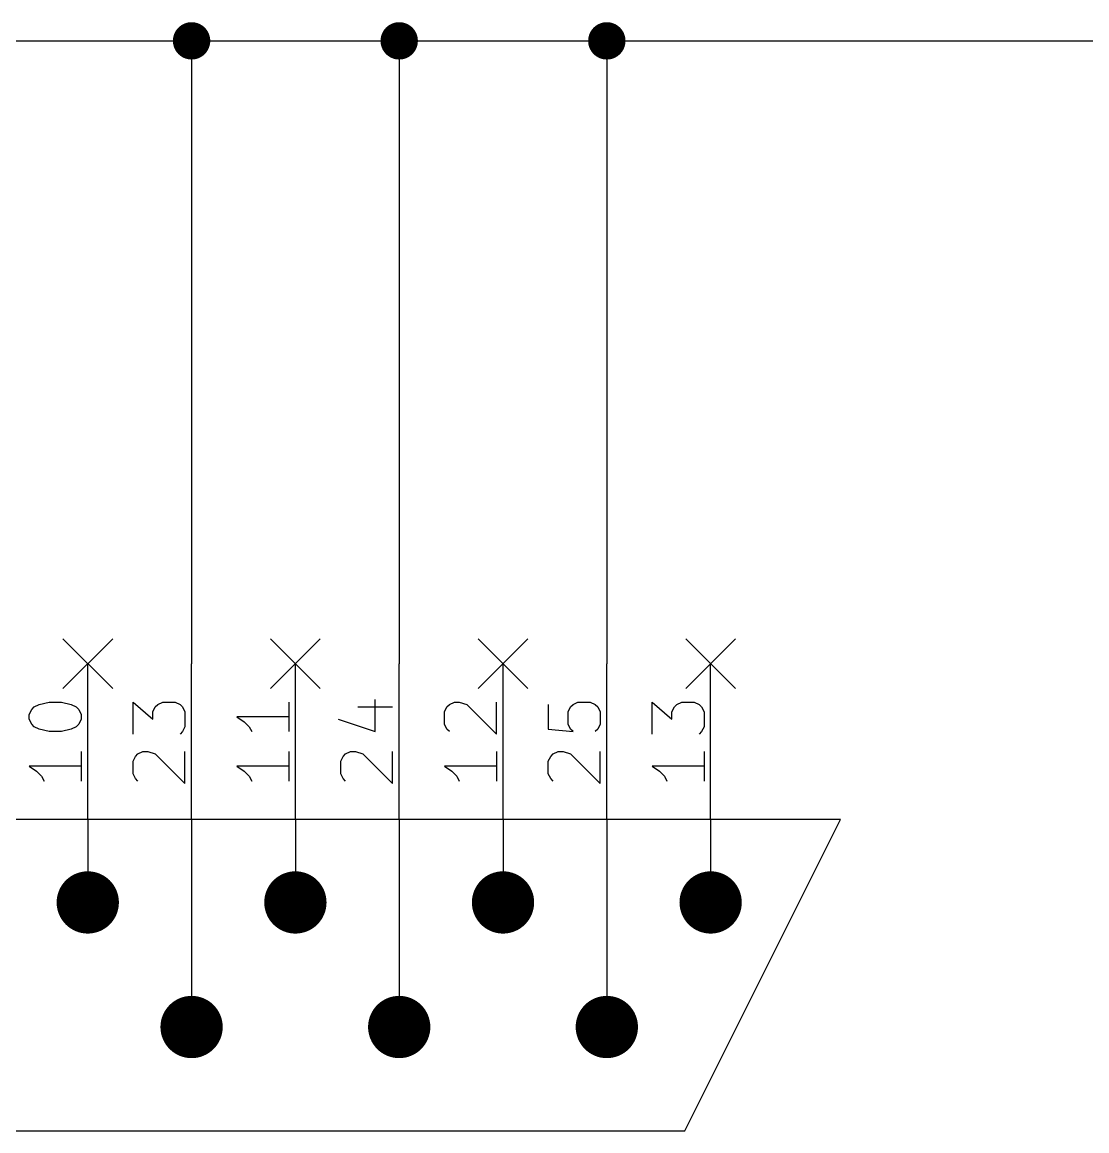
# Model space of a CAD drawing. Extents: x 0.3 to 16.3, y -11.7 to -0.2.
# Drawn here: x 3.262 to 4.287, y -7.45 to -6.382 of the extents above; entities that cross this region are included whole.
import ezdxf

# ---------------------------------------------------------------- set-up
doc = ezdxf.new("R2010")
doc.units = 0
doc.header["$MEASUREMENT"] = 0
doc.layers.add('BLACK', color=7, linetype='CONTINUOUS')

msp = doc.modelspace()

# ---------------------------------------------------------------- linework, layer by layer
at = {"layer": 'BLACK', "linetype": 'CONTINUOUS'}
for p, q in [((3.225, -6.4), (3.425, -6.4)), ((3.425, -6.4), (3.425, -7)), ((3.425, -6.4), (3.625, -6.4)), ((3.625, -6.4), (3.625, -7)), ((3.625, -6.4), (3.825, -6.4)), ((3.825, -6.4), (4.875, -6.4)), ((3.825, -6.4), (3.825, -7)), ((3.301, -6.976), (3.349, -7.024)), ((3.349, -6.976), (3.301, -7.024)), ((3.501, -6.976), (3.549, -7.024)), ((3.549, -6.976), (3.501, -7.024)), ((3.701, -6.976), (3.749, -7.024)), ((3.749, -6.976), (3.701, -7.024)), ((3.901, -6.976), (3.949, -7.024)), ((3.949, -6.976), (3.901, -7.024)), ((3.325, -7.15), (3.325, -7)), ((3.325, -7.15), (3.325, -7)), ((3.425, -7.15), (3.425, -7)), ((3.425, -7.15), (3.425, -7)), ((3.525, -7.15), (3.525, -7)), ((3.525, -7.15), (3.525, -7)), ((3.625, -7.15), (3.625, -7)), ((3.625, -7.15), (3.625, -7)), ((3.725, -7.15), (3.725, -7)), ((3.725, -7.15), (3.725, -7)), ((3.825, -7.15), (3.825, -7)), ((3.825, -7.15), (3.825, -7)), ((3.925, -7.15), (3.925, -7)), ((3.925, -7.15), (3.925, -7)), ((3.27814, -7.03928), (3.28767, -7.0369)), ((3.27814, -7.03928), (3.28767, -7.0369)), ((3.28767, -7.0369), (3.29957, -7.0369)), ((3.28767, -7.0369), (3.29957, -7.0369)), ((3.29957, -7.0369), (3.30909, -7.03928)), ((3.29957, -7.0369), (3.30909, -7.03928)), ((3.36862, -7.06785), (3.36862, -7.0369)), ((3.36862, -7.0369), (3.38767, -7.05357)), ((3.36862, -7.06785), (3.36862, -7.0369)), ((3.36862, -7.0369), (3.38767, -7.05357)), ((3.39243, -7.03928), (3.39719, -7.0369)), ((3.39243, -7.03928), (3.39719, -7.0369)), ((3.39719, -7.0369), (3.40909, -7.0369)), ((3.39719, -7.0369), (3.40909, -7.0369)), ((3.40909, -7.0369), (3.41385, -7.03928)), ((3.40909, -7.0369), (3.41385, -7.03928)), ((3.51862, -7.0369), (3.51862, -7.06547)), ((3.51862, -7.0369), (3.51862, -7.06547)), ((3.60195, -7.06547), (3.60195, -7.03452)), ((3.60195, -7.06547), (3.60195, -7.03452)), ((3.67338, -7.03928), (3.67814, -7.0369)), ((3.67338, -7.03928), (3.67814, -7.0369)), ((3.67814, -7.0369), (3.6829, -7.0369)), ((3.67814, -7.0369), (3.6829, -7.0369)), ((3.6829, -7.0369), (3.69005, -7.03928)), ((3.6829, -7.0369), (3.69005, -7.03928)), ((3.71862, -7.06785), (3.71862, -7.0369)), ((3.71862, -7.06785), (3.71862, -7.0369)), ((3.79243, -7.03928), (3.79719, -7.0369)), ((3.79243, -7.03928), (3.79719, -7.0369)), ((3.79719, -7.0369), (3.80909, -7.0369)), ((3.79719, -7.0369), (3.80909, -7.0369)), ((3.80909, -7.0369), (3.81385, -7.03928)), ((3.80909, -7.0369), (3.81385, -7.03928)), ((3.86862, -7.06785), (3.86862, -7.0369)), ((3.86862, -7.0369), (3.88767, -7.05357)), ((3.86862, -7.06785), (3.86862, -7.0369)), ((3.86862, -7.0369), (3.88767, -7.05357)), ((3.89243, -7.03928), (3.89719, -7.0369)), ((3.89243, -7.03928), (3.89719, -7.0369)), ((3.89719, -7.0369), (3.90909, -7.0369)), ((3.89719, -7.0369), (3.90909, -7.0369)), ((3.90909, -7.0369), (3.91385, -7.03928)), ((3.90909, -7.0369), (3.91385, -7.03928)), ((3.26862, -7.04881), (3.271, -7.04405)), ((3.26862, -7.04881), (3.271, -7.04405)), ((3.271, -7.04405), (3.27338, -7.04167)), ((3.271, -7.04405), (3.27338, -7.04167)), ((3.27338, -7.04167), (3.27814, -7.03928)), ((3.27338, -7.04167), (3.27814, -7.03928)), ((3.30909, -7.03928), (3.31385, -7.04167)), ((3.30909, -7.03928), (3.31385, -7.04167)), ((3.31385, -7.04167), (3.31624, -7.04405)), ((3.31385, -7.04167), (3.31624, -7.04405)), ((3.31624, -7.04405), (3.31862, -7.04881)), ((3.31624, -7.04405), (3.31862, -7.04881)), ((3.38767, -7.04643), (3.39005, -7.04167)), ((3.38767, -7.04643), (3.39005, -7.04167)), ((3.38767, -7.05357), (3.38767, -7.04643)), ((3.38767, -7.05357), (3.38767, -7.04643)), ((3.39005, -7.04167), (3.39243, -7.03928)), ((3.39005, -7.04167), (3.39243, -7.03928)), ((3.41385, -7.03928), (3.41624, -7.04167)), ((3.41385, -7.03928), (3.41624, -7.04167)), ((3.41624, -7.04167), (3.41862, -7.04643)), ((3.41624, -7.04167), (3.41862, -7.04643)), ((3.41862, -7.04643), (3.41862, -7.06071)), ((3.41862, -7.04643), (3.41862, -7.06071)), ((3.58528, -7.04167), (3.61862, -7.04167)), ((3.58528, -7.04167), (3.61862, -7.04167)), ((3.66862, -7.04643), (3.671, -7.04167)), ((3.66862, -7.04643), (3.671, -7.04167)), ((3.66862, -7.05833), (3.66862, -7.04643)), ((3.66862, -7.05833), (3.66862, -7.04643)), ((3.671, -7.04167), (3.67338, -7.03928)), ((3.671, -7.04167), (3.67338, -7.03928)), ((3.69005, -7.03928), (3.71862, -7.06785)), ((3.69005, -7.03928), (3.71862, -7.06785)), ((3.76862, -7.03928), (3.76862, -7.06309)), ((3.76862, -7.03928), (3.76862, -7.06309)), ((3.78767, -7.04643), (3.79005, -7.04167)), ((3.78767, -7.04643), (3.79005, -7.04167)), ((3.78767, -7.05833), (3.78767, -7.04643)), ((3.78767, -7.05833), (3.78767, -7.04643)), ((3.79005, -7.04167), (3.79243, -7.03928)), ((3.79005, -7.04167), (3.79243, -7.03928)), ((3.81385, -7.03928), (3.81624, -7.04167)), ((3.81385, -7.03928), (3.81624, -7.04167)), ((3.81624, -7.04167), (3.81862, -7.04643)), ((3.81624, -7.04167), (3.81862, -7.04643)), ((3.81862, -7.04643), (3.81862, -7.05833)), ((3.81862, -7.04643), (3.81862, -7.05833)), ((3.88767, -7.04643), (3.89005, -7.04167)), ((3.88767, -7.04643), (3.89005, -7.04167)), ((3.88767, -7.05357), (3.88767, -7.04643)), ((3.88767, -7.05357), (3.88767, -7.04643)), ((3.89005, -7.04167), (3.89243, -7.03928)), ((3.89005, -7.04167), (3.89243, -7.03928)), ((3.91385, -7.03928), (3.91624, -7.04167)), ((3.91385, -7.03928), (3.91624, -7.04167)), ((3.91624, -7.04167), (3.91862, -7.04643)), ((3.91624, -7.04167), (3.91862, -7.04643)), ((3.91862, -7.04643), (3.91862, -7.06071)), ((3.91862, -7.04643), (3.91862, -7.06071)), ((3.26862, -7.05357), (3.26862, -7.04881)), ((3.26862, -7.05357), (3.26862, -7.04881)), ((3.271, -7.05833), (3.26862, -7.05357)), ((3.271, -7.05833), (3.26862, -7.05357)), ((3.27338, -7.06071), (3.271, -7.05833)), ((3.27338, -7.06071), (3.271, -7.05833)), ((3.31624, -7.05833), (3.31385, -7.06071)), ((3.31624, -7.05833), (3.31385, -7.06071)), ((3.31862, -7.05357), (3.31624, -7.05833)), ((3.31862, -7.05357), (3.31624, -7.05833)), ((3.31862, -7.04881), (3.31862, -7.05357)), ((3.31862, -7.04881), (3.31862, -7.05357)), ((3.51862, -7.05119), (3.46862, -7.05119)), ((3.46862, -7.05119), (3.47576, -7.05595)), ((3.51862, -7.05119), (3.46862, -7.05119)), ((3.46862, -7.05119), (3.47576, -7.05595)), ((3.47576, -7.05595), (3.48052, -7.06071)), ((3.47576, -7.05595), (3.48052, -7.06071)), ((3.56624, -7.05357), (3.60195, -7.06547)), ((3.56624, -7.05357), (3.60195, -7.06547)), ((3.671, -7.06309), (3.66862, -7.05833)), ((3.671, -7.06309), (3.66862, -7.05833)), ((3.79005, -7.06309), (3.78767, -7.05833)), ((3.79005, -7.06309), (3.78767, -7.05833)), ((3.81862, -7.05833), (3.81624, -7.06309)), ((3.81862, -7.05833), (3.81624, -7.06309)), ((3.27814, -7.06309), (3.27338, -7.06071)), ((3.27814, -7.06309), (3.27338, -7.06071)), ((3.28767, -7.06547), (3.27814, -7.06309)), ((3.28767, -7.06547), (3.27814, -7.06309)), ((3.29957, -7.06547), (3.28767, -7.06547)), ((3.29957, -7.06547), (3.28767, -7.06547)), ((3.30909, -7.06309), (3.29957, -7.06547)), ((3.30909, -7.06309), (3.29957, -7.06547)), ((3.31385, -7.06071), (3.30909, -7.06309)), ((3.31385, -7.06071), (3.30909, -7.06309)), ((3.41624, -7.06547), (3.41385, -7.06785)), ((3.41624, -7.06547), (3.41385, -7.06785)), ((3.41862, -7.06071), (3.41624, -7.06547)), ((3.41862, -7.06071), (3.41624, -7.06547)), ((3.48052, -7.06071), (3.4829, -7.06547)), ((3.48052, -7.06071), (3.4829, -7.06547)), ((3.67338, -7.06547), (3.671, -7.06309)), ((3.67338, -7.06547), (3.671, -7.06309)), ((3.76862, -7.06309), (3.79243, -7.06547)), ((3.76862, -7.06309), (3.79243, -7.06547)), ((3.79243, -7.06547), (3.79005, -7.06309)), ((3.79243, -7.06547), (3.79005, -7.06309)), ((3.81624, -7.06309), (3.81385, -7.06547)), ((3.81624, -7.06309), (3.81385, -7.06547)), ((3.91624, -7.06547), (3.91385, -7.06785)), ((3.91624, -7.06547), (3.91385, -7.06785)), ((3.91862, -7.06071), (3.91624, -7.06547)), ((3.91862, -7.06071), (3.91624, -7.06547)), ((3.31862, -7.08452), (3.31862, -7.11309)), ((3.31862, -7.08452), (3.31862, -7.11309)), ((3.36862, -7.09405), (3.371, -7.08928)), ((3.36862, -7.09405), (3.371, -7.08928)), ((3.371, -7.08928), (3.37338, -7.0869)), ((3.371, -7.08928), (3.37338, -7.0869)), ((3.37338, -7.0869), (3.37814, -7.08452)), ((3.37338, -7.0869), (3.37814, -7.08452)), ((3.37814, -7.08452), (3.3829, -7.08452)), ((3.37814, -7.08452), (3.3829, -7.08452)), ((3.3829, -7.08452), (3.39005, -7.0869)), ((3.3829, -7.08452), (3.39005, -7.0869)), ((3.39005, -7.0869), (3.41862, -7.11547)), ((3.39005, -7.0869), (3.41862, -7.11547)), ((3.41862, -7.11547), (3.41862, -7.08452)), ((3.41862, -7.11547), (3.41862, -7.08452)), ((3.51862, -7.08452), (3.51862, -7.11309)), ((3.51862, -7.08452), (3.51862, -7.11309)), ((3.56862, -7.09405), (3.571, -7.08928)), ((3.56862, -7.09405), (3.571, -7.08928)), ((3.571, -7.08928), (3.57338, -7.0869)), ((3.571, -7.08928), (3.57338, -7.0869)), ((3.57338, -7.0869), (3.57814, -7.08452)), ((3.57338, -7.0869), (3.57814, -7.08452)), ((3.57814, -7.08452), (3.5829, -7.08452)), ((3.57814, -7.08452), (3.5829, -7.08452)), ((3.5829, -7.08452), (3.59005, -7.0869)), ((3.5829, -7.08452), (3.59005, -7.0869)), ((3.59005, -7.0869), (3.61862, -7.11547)), ((3.59005, -7.0869), (3.61862, -7.11547)), ((3.61862, -7.11547), (3.61862, -7.08452)), ((3.61862, -7.11547), (3.61862, -7.08452)), ((3.71862, -7.08452), (3.71862, -7.11309)), ((3.71862, -7.08452), (3.71862, -7.11309)), ((3.76862, -7.09405), (3.771, -7.08928)), ((3.76862, -7.09405), (3.771, -7.08928)), ((3.771, -7.08928), (3.77338, -7.0869)), ((3.771, -7.08928), (3.77338, -7.0869)), ((3.77338, -7.0869), (3.77814, -7.08452)), ((3.77338, -7.0869), (3.77814, -7.08452)), ((3.77814, -7.08452), (3.7829, -7.08452)), ((3.77814, -7.08452), (3.7829, -7.08452)), ((3.7829, -7.08452), (3.79005, -7.0869)), ((3.7829, -7.08452), (3.79005, -7.0869)), ((3.79005, -7.0869), (3.81862, -7.11547)), ((3.79005, -7.0869), (3.81862, -7.11547)), ((3.81862, -7.11547), (3.81862, -7.08452)), ((3.81862, -7.11547), (3.81862, -7.08452)), ((3.91862, -7.08452), (3.91862, -7.11309)), ((3.91862, -7.08452), (3.91862, -7.11309)), ((3.31862, -7.09881), (3.26862, -7.09881)), ((3.26862, -7.09881), (3.27576, -7.10357)), ((3.31862, -7.09881), (3.26862, -7.09881)), ((3.26862, -7.09881), (3.27576, -7.10357)), ((3.36862, -7.10595), (3.36862, -7.09405)), ((3.36862, -7.10595), (3.36862, -7.09405)), ((3.51862, -7.09881), (3.46862, -7.09881)), ((3.46862, -7.09881), (3.47576, -7.10357)), ((3.51862, -7.09881), (3.46862, -7.09881)), ((3.46862, -7.09881), (3.47576, -7.10357)), ((3.56862, -7.10595), (3.56862, -7.09405)), ((3.56862, -7.10595), (3.56862, -7.09405)), ((3.71862, -7.09881), (3.66862, -7.09881)), ((3.66862, -7.09881), (3.67576, -7.10357)), ((3.71862, -7.09881), (3.66862, -7.09881)), ((3.66862, -7.09881), (3.67576, -7.10357)), ((3.76862, -7.10595), (3.76862, -7.09405)), ((3.76862, -7.10595), (3.76862, -7.09405)), ((3.91862, -7.09881), (3.86862, -7.09881)), ((3.86862, -7.09881), (3.87576, -7.10357)), ((3.91862, -7.09881), (3.86862, -7.09881)), ((3.86862, -7.09881), (3.87576, -7.10357)), ((3.27576, -7.10357), (3.28052, -7.10833)), ((3.27576, -7.10357), (3.28052, -7.10833)), ((3.28052, -7.10833), (3.2829, -7.11309)), ((3.28052, -7.10833), (3.2829, -7.11309)), ((3.371, -7.11071), (3.36862, -7.10595)), ((3.371, -7.11071), (3.36862, -7.10595)), ((3.37338, -7.11309), (3.371, -7.11071)), ((3.37338, -7.11309), (3.371, -7.11071)), ((3.47576, -7.10357), (3.48052, -7.10833)), ((3.47576, -7.10357), (3.48052, -7.10833)), ((3.48052, -7.10833), (3.4829, -7.11309)), ((3.48052, -7.10833), (3.4829, -7.11309)), ((3.571, -7.11071), (3.56862, -7.10595)), ((3.571, -7.11071), (3.56862, -7.10595)), ((3.57338, -7.11309), (3.571, -7.11071)), ((3.57338, -7.11309), (3.571, -7.11071)), ((3.67576, -7.10357), (3.68052, -7.10833)), ((3.67576, -7.10357), (3.68052, -7.10833)), ((3.68052, -7.10833), (3.6829, -7.11309)), ((3.68052, -7.10833), (3.6829, -7.11309)), ((3.771, -7.11071), (3.76862, -7.10595)), ((3.771, -7.11071), (3.76862, -7.10595)), ((3.77338, -7.11309), (3.771, -7.11071)), ((3.77338, -7.11309), (3.771, -7.11071)), ((3.87576, -7.10357), (3.88052, -7.10833)), ((3.87576, -7.10357), (3.88052, -7.10833)), ((3.88052, -7.10833), (3.8829, -7.11309)), ((3.88052, -7.10833), (3.8829, -7.11309)), ((4.05, -7.15), (1.4, -7.15)), ((3.325, -7.15), (3.325, -7.2)), ((3.425, -7.15), (3.425, -7.32)), ((3.525, -7.15), (3.525, -7.2)), ((3.625, -7.15), (3.625, -7.32)), ((3.725, -7.15), (3.725, -7.2)), ((3.825, -7.15), (3.825, -7.32)), ((3.9, -7.45), (4.05, -7.15)), ((3.925, -7.15), (3.925, -7.2)), ((1.55, -7.45), (3.9, -7.45))]:
    msp.add_line(p, q, dxfattribs=at)
at = {"layer": 'BLACK'}
for points, const_width in [([(3.416, -6.4, 1), (3.434, -6.4, 1)], 0.018), ([(3.616, -6.4, 1), (3.634, -6.4, 1)], 0.018), ([(3.816, -6.4, 1), (3.834, -6.4, 1)], 0.018), ([(3.31, -7.23, 1), (3.34, -7.23, 1)], 0.03), ([(3.51, -7.23, 1), (3.54, -7.23, 1)], 0.03), ([(3.71, -7.23, 1), (3.74, -7.23, 1)], 0.03), ([(3.91, -7.23, 1), (3.94, -7.23, 1)], 0.03), ([(3.41, -7.35, 1), (3.44, -7.35, 1)], 0.03), ([(3.61, -7.35, 1), (3.64, -7.35, 1)], 0.03), ([(3.81, -7.35, 1), (3.84, -7.35, 1)], 0.03)]:
    msp.add_lwpolyline(points, format="xyb", close=True, dxfattribs=dict(at, const_width=const_width))

doc.saveas('drawing.dxf')
